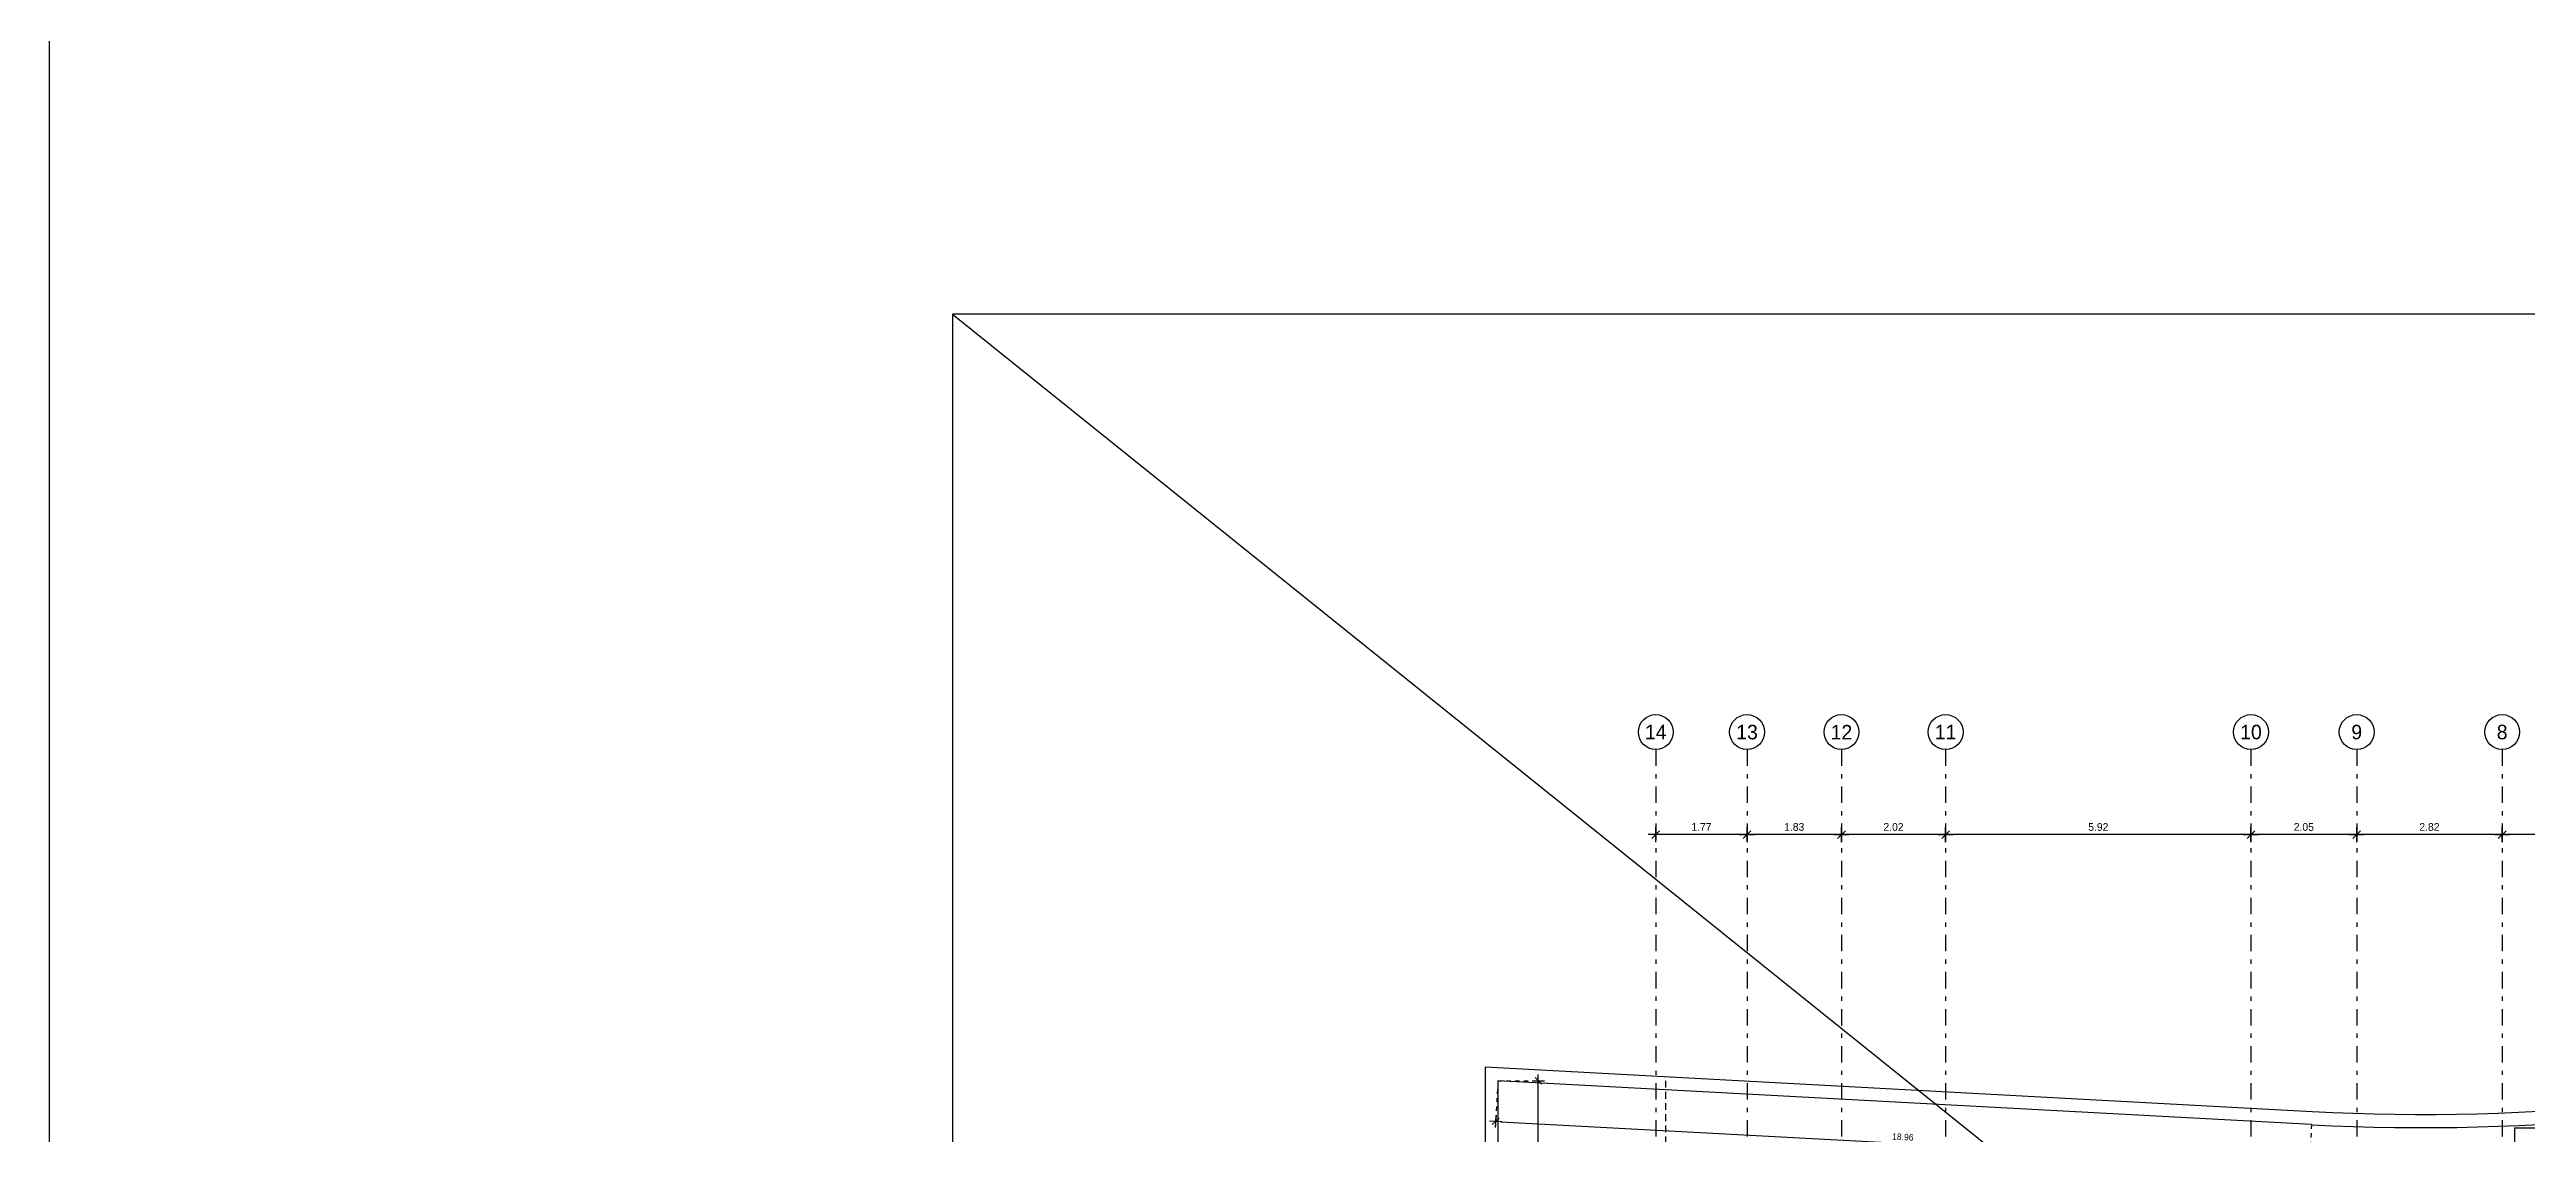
# Model space of a CAD drawing. Extents: x 185 to 567, y -69 to 170.
# Drawn here: x 185.4 to 243.1, y 69.8 to 95 of the extents above; entities that cross this region are included whole.
import ezdxf
from ezdxf.enums import TextEntityAlignment as Align

# ---------------------------------------------------------------- set-up
doc = ezdxf.new("R2010")
doc.units = 0
doc.header["$LTSCALE"] = 0.25
doc.header["$MEASUREMENT"] = 0
doc.header["$PDMODE"] = 35
doc.header["$PDSIZE"] = -1
for name, pattern in [('B4-PLANS$0$DASHDOT', [25.4, 12.7, -6.35, 0, -6.35]), ('B4-PLANS$0$DOT2', [0.125, 0, -0.125]), ('B4-PLANS$0$HIDDEN', [9.525, 6.35, -3.175]), ('DOT2', [0.125, 0, -0.125])]:
    doc.linetypes.add(name, pattern=pattern)
doc.layers.get('0').update_dxf_attribs({"linetype": 'CONTINUOUS'})
doc.layers.get('Defpoints').update_dxf_attribs({"linetype": 'CONTINUOUS'})
for name, color, linetype in [('A-AX', 1, 'B4-PLANS$0$DASHDOT'), ('A-AXM', 4, 'CONTINUOUS'), ('A-EDM', 2, 'CONTINUOUS'), ('A-IDM', 221, 'CONTINUOUS'), ('A-PAV', 3, 'CONTINUOUS'), ('A-VOID', 8, 'B4-PLANS$0$HIDDEN'), ('A-WL', 7, 'CONTINUOUS')]:
    doc.layers.add(name, color=color, linetype=linetype)
doc.styles.add('B4-PLANS$0$ROMANS', font='romans.shx')
doc.styles.add('B4-PLANS$0$XA', font='XARAB.SHX')
doc.styles.add('B4-PLANS$0$XARAB', font='xarab.shx')
doc.styles.add('XARAB', font='xarab.shx')
doc.dimstyles.new('B4-PLANS$0$DIM100', dxfattribs={"dimtxt": 0.15, "dimasz": 0.12, "dimexe": 0.1, "dimexo": 0, "dimgap": 0.05, "dimtad": 1, "dimzin": 3, "dimdsep": 46, "dimtxsty": 'B4-PLANS$0$XARAB', "dimblk": 'B4-PLANS$0$DTICK', "dimcen": 0.09, "dimclrd": 256, "dimclre": 4, "dimclrt": 3, "dimadec": 0, "dimazin": 3, "dimtfac": 1, "dimtix": 1, "dimtmove": 2, "dimatfit": 0, "dimldrblk": 'B4-PLANS$0$DTICK', "dimfxl": 0.15, "dimtolj": 1, "dimtzin": 3, "dimlwd": -3, "dimlwe": -3, "dimarcsym": 0})
doc.dimstyles.new('DIM100', dxfattribs={"dimtxt": 0.15, "dimasz": 0.12, "dimexe": 0.1, "dimexo": 0, "dimgap": 0.05, "dimtad": 1, "dimzin": 3, "dimdsep": 46, "dimtxsty": 'XARAB', "dimblk": 'DTICK', "dimcen": 0.09, "dimclrd": 256, "dimclre": 4, "dimclrt": 3, "dimadec": 0, "dimazin": 3, "dimtfac": 1, "dimtix": 1, "dimtmove": 2, "dimatfit": 0, "dimldrblk": 'DTICK', "dimfxl": 0.15, "dimtolj": 1, "dimtzin": 3, "dimlwd": -3, "dimlwe": -3, "dimarcsym": 0})

# ---------------------------------------------------------------- blocks, each defined once
blk = doc.blocks.new('B4-PLANS$0$ACRU1')
at = {"color": 2}
blk.add_circle((0, 0), 600, dxfattribs=at)
at = {"style": 'B4-PLANS$0$ROMANS'}
blk.add_attdef('A', text='', height=450, dxfattribs=at).set_placement((0, 0), align=Align.MIDDLE)
blk = doc.blocks.new('B4-PLANS$0$DTICK')
for p, q in [((-1.21, 0), (1.21, 0)), ((0, 1.21), (0, -1.21))]:
    blk.add_line(p, q)
at = {"color": 3}
blk.add_line((-0.63, -0.63), (0.63, 0.63), dxfattribs=at)
blk = doc.blocks.new('*D78')
at = {"layer": 'A-EDM', "color": 4, "linetype": 'B4-PLANS$0$DOT2', "lineweight": -3, "transparency": 16777216}
for p, q in [((-4.985, 8.435), (-4.985, 8.535)), ((0.085, 8.435), (0.085, 8.535))]:
    blk.add_line(p, q, dxfattribs=at)
at = {"layer": 'A-EDM', "lineweight": -3, "transparency": 16777216}
blk.add_line((-0.035, 8.435), (-4.865, 8.435), dxfattribs=at)
at = {"layer": 'Defpoints', "color": 0, "transparency": 16777216}
for p in [(-4.985, 8.435), (-4.985, 8.435), (0.085, 8.435)]:
    blk.add_point(p, dxfattribs=at)
at = {"layer": 'A-EDM', "lineweight": -3, "transparency": 16777216, "xscale": 0.12, "yscale": 0.12, "zscale": 0.12, "rotation": 180}
blk.add_blockref('B4-PLANS$0$DTICK', (-4.985, 8.435), dxfattribs=at)
at = {"layer": 'A-EDM', "lineweight": -3, "transparency": 16777216, "xscale": 0.12, "yscale": 0.12, "zscale": 0.12}
blk.add_blockref('B4-PLANS$0$DTICK', (0.085, 8.435), dxfattribs=at)
at = {"layer": 'A-EDM', "color": 3, "transparency": 16777216, "insert": (-2.45, 8.584), "char_height": 0.15, "attachment_point": 5, "style": 'B4-PLANS$0$XARAB'}
blk.add_mtext('\\A1;5.07', dxfattribs=at)
blk = doc.blocks.new('*D79')
at = {"layer": 'A-EDM', "color": 4, "linetype": 'B4-PLANS$0$DOT2', "lineweight": -3, "transparency": 16777216}
for p, q in [((-7.805, 8.435), (-7.805, 8.535)), ((-4.985, 8.435), (-4.985, 8.535))]:
    blk.add_line(p, q, dxfattribs=at)
at = {"layer": 'A-EDM', "lineweight": -3, "transparency": 16777216}
blk.add_line((-5.105, 8.435), (-7.685, 8.435), dxfattribs=at)
at = {"layer": 'Defpoints', "color": 0, "transparency": 16777216}
for p in [(-7.805, 8.435), (-7.805, 8.435), (-4.985, 8.435)]:
    blk.add_point(p, dxfattribs=at)
at = {"layer": 'A-EDM', "lineweight": -3, "transparency": 16777216, "xscale": 0.12, "yscale": 0.12, "zscale": 0.12, "rotation": 180}
blk.add_blockref('B4-PLANS$0$DTICK', (-7.805, 8.435), dxfattribs=at)
at = {"layer": 'A-EDM', "lineweight": -3, "transparency": 16777216, "xscale": 0.12, "yscale": 0.12, "zscale": 0.12}
blk.add_blockref('B4-PLANS$0$DTICK', (-4.985, 8.435), dxfattribs=at)
at = {"layer": 'A-EDM', "color": 3, "transparency": 16777216, "insert": (-6.395, 8.583), "char_height": 0.15, "attachment_point": 5, "style": 'B4-PLANS$0$XARAB'}
blk.add_mtext('\\A1;2.82', dxfattribs=at)
blk = doc.blocks.new('*D80')
at = {"layer": 'A-EDM', "color": 4, "linetype": 'B4-PLANS$0$DOT2', "lineweight": -3, "transparency": 16777216}
for p, q in [((-9.855, 8.435), (-9.855, 8.535)), ((-7.805, 8.435), (-7.805, 8.535))]:
    blk.add_line(p, q, dxfattribs=at)
at = {"layer": 'A-EDM', "lineweight": -3, "transparency": 16777216}
blk.add_line((-7.925, 8.435), (-9.735, 8.435), dxfattribs=at)
at = {"layer": 'Defpoints', "color": 0, "transparency": 16777216}
for p in [(-9.855, 8.435), (-9.855, 8.435), (-7.805, 8.435)]:
    blk.add_point(p, dxfattribs=at)
at = {"layer": 'A-EDM', "lineweight": -3, "transparency": 16777216, "xscale": 0.12, "yscale": 0.12, "zscale": 0.12, "rotation": 180}
blk.add_blockref('B4-PLANS$0$DTICK', (-9.855, 8.435), dxfattribs=at)
at = {"layer": 'A-EDM', "lineweight": -3, "transparency": 16777216, "xscale": 0.12, "yscale": 0.12, "zscale": 0.12}
blk.add_blockref('B4-PLANS$0$DTICK', (-7.805, 8.435), dxfattribs=at)
at = {"layer": 'A-EDM', "color": 3, "transparency": 16777216, "insert": (-8.83, 8.583), "char_height": 0.15, "attachment_point": 5, "style": 'B4-PLANS$0$XARAB'}
blk.add_mtext('\\A1;2.05', dxfattribs=at)
blk = doc.blocks.new('*D81')
at = {"layer": 'A-EDM', "color": 4, "linetype": 'B4-PLANS$0$DOT2', "lineweight": -3, "transparency": 16777216}
for p, q in [((-15.775, 8.435), (-15.775, 8.535)), ((-9.855, 8.435), (-9.855, 8.535))]:
    blk.add_line(p, q, dxfattribs=at)
at = {"layer": 'A-EDM', "lineweight": -3, "transparency": 16777216}
blk.add_line((-9.975, 8.435), (-15.655, 8.435), dxfattribs=at)
at = {"layer": 'Defpoints', "color": 0, "transparency": 16777216}
for p in [(-15.775, 8.435), (-15.775, 8.435), (-9.855, 8.435)]:
    blk.add_point(p, dxfattribs=at)
at = {"layer": 'A-EDM', "lineweight": -3, "transparency": 16777216, "xscale": 0.12, "yscale": 0.12, "zscale": 0.12, "rotation": 180}
blk.add_blockref('B4-PLANS$0$DTICK', (-15.775, 8.435), dxfattribs=at)
at = {"layer": 'A-EDM', "lineweight": -3, "transparency": 16777216, "xscale": 0.12, "yscale": 0.12, "zscale": 0.12}
blk.add_blockref('B4-PLANS$0$DTICK', (-9.855, 8.435), dxfattribs=at)
at = {"layer": 'A-EDM', "color": 3, "transparency": 16777216, "insert": (-12.815, 8.583), "char_height": 0.15, "attachment_point": 5, "style": 'B4-PLANS$0$XARAB'}
blk.add_mtext('\\A1;5.92', dxfattribs=at)
blk = doc.blocks.new('*D82')
at = {"layer": 'A-EDM', "color": 4, "linetype": 'B4-PLANS$0$DOT2', "lineweight": -3, "transparency": 16777216}
for p, q in [((-17.795, 8.435), (-17.795, 8.535)), ((-15.775, 8.435), (-15.775, 8.535))]:
    blk.add_line(p, q, dxfattribs=at)
at = {"layer": 'A-EDM', "lineweight": -3, "transparency": 16777216}
blk.add_line((-15.895, 8.435), (-17.675, 8.435), dxfattribs=at)
at = {"layer": 'Defpoints', "color": 0, "transparency": 16777216}
for p in [(-17.795, 8.435), (-17.795, 8.435), (-15.775, 8.435)]:
    blk.add_point(p, dxfattribs=at)
at = {"layer": 'A-EDM', "lineweight": -3, "transparency": 16777216, "xscale": 0.12, "yscale": 0.12, "zscale": 0.12, "rotation": 180}
blk.add_blockref('B4-PLANS$0$DTICK', (-17.795, 8.435), dxfattribs=at)
at = {"layer": 'A-EDM', "lineweight": -3, "transparency": 16777216, "xscale": 0.12, "yscale": 0.12, "zscale": 0.12}
blk.add_blockref('B4-PLANS$0$DTICK', (-15.775, 8.435), dxfattribs=at)
at = {"layer": 'A-EDM', "color": 3, "transparency": 16777216, "insert": (-16.785, 8.583), "char_height": 0.15, "attachment_point": 5, "style": 'B4-PLANS$0$XARAB'}
blk.add_mtext('\\A1;2.02', dxfattribs=at)
blk = doc.blocks.new('*D83')
at = {"layer": 'A-EDM', "color": 4, "linetype": 'B4-PLANS$0$DOT2', "lineweight": -3, "transparency": 16777216}
for p, q in [((-19.625, 8.435), (-19.625, 8.535)), ((-17.795, 8.435), (-17.795, 8.535))]:
    blk.add_line(p, q, dxfattribs=at)
at = {"layer": 'A-EDM', "lineweight": -3, "transparency": 16777216}
blk.add_line((-17.915, 8.435), (-19.505, 8.435), dxfattribs=at)
at = {"layer": 'Defpoints', "color": 0, "transparency": 16777216}
for p in [(-19.625, 8.435), (-19.625, 8.435), (-17.795, 8.435)]:
    blk.add_point(p, dxfattribs=at)
at = {"layer": 'A-EDM', "lineweight": -3, "transparency": 16777216, "xscale": 0.12, "yscale": 0.12, "zscale": 0.12, "rotation": 180}
blk.add_blockref('B4-PLANS$0$DTICK', (-19.625, 8.435), dxfattribs=at)
at = {"layer": 'A-EDM', "lineweight": -3, "transparency": 16777216, "xscale": 0.12, "yscale": 0.12, "zscale": 0.12}
blk.add_blockref('B4-PLANS$0$DTICK', (-17.795, 8.435), dxfattribs=at)
at = {"layer": 'A-EDM', "color": 3, "transparency": 16777216, "insert": (-18.71, 8.583), "char_height": 0.15, "attachment_point": 5, "style": 'B4-PLANS$0$XARAB'}
blk.add_mtext('\\A1;1.83', dxfattribs=at)
blk = doc.blocks.new('*D84')
at = {"layer": 'A-EDM', "color": 4, "linetype": 'B4-PLANS$0$DOT2', "lineweight": -3, "transparency": 16777216}
for p, q in [((-21.395, 8.435), (-21.395, 8.535)), ((-19.625, 8.435), (-19.625, 8.535))]:
    blk.add_line(p, q, dxfattribs=at)
at = {"layer": 'A-EDM', "lineweight": -3, "transparency": 16777216}
blk.add_line((-19.745, 8.435), (-21.275, 8.435), dxfattribs=at)
at = {"layer": 'Defpoints', "color": 0, "transparency": 16777216}
for p in [(-21.395, 8.435), (-21.395, 8.435), (-19.625, 8.435)]:
    blk.add_point(p, dxfattribs=at)
at = {"layer": 'A-EDM', "lineweight": -3, "transparency": 16777216, "xscale": 0.12, "yscale": 0.12, "zscale": 0.12, "rotation": 180}
blk.add_blockref('B4-PLANS$0$DTICK', (-21.395, 8.435), dxfattribs=at)
at = {"layer": 'A-EDM', "lineweight": -3, "transparency": 16777216, "xscale": 0.12, "yscale": 0.12, "zscale": 0.12}
blk.add_blockref('B4-PLANS$0$DTICK', (-19.625, 8.435), dxfattribs=at)
at = {"layer": 'A-EDM', "color": 3, "transparency": 16777216, "insert": (-20.51, 8.584), "char_height": 0.15, "attachment_point": 5, "style": 'B4-PLANS$0$XARAB'}
blk.add_mtext('\\A1;1.77', dxfattribs=at)
blk = doc.blocks.new('DTICK')
for p, q in [((-1.21, 0), (1.21, 0)), ((0, 1.21), (0, -1.21))]:
    blk.add_line(p, q)
at = {"color": 3}
blk.add_line((-0.63, -0.63), (0.63, 0.63), dxfattribs=at)
blk = doc.blocks.new('*D158')
at = {"layer": 'A-IDM', "color": 4, "linetype": 'DOT2', "lineweight": -3, "ltscale": 2, "transparency": 16777216}
for p, q in [((219.125, 70.998), (220.165, 70.998)), ((219.125, 50.177), (220.165, 50.177))]:
    blk.add_line(p, q, dxfattribs=at)
at = {"layer": 'A-IDM', "linetype": 'ByBlock', "lineweight": -3, "ltscale": 2, "transparency": 16777216}
blk.add_line((220.065, 50.297), (220.065, 70.878), dxfattribs=at)
at = {"layer": 'Defpoints', "color": 0, "linetype": 'ByBlock', "ltscale": 2, "transparency": 16777216}
for p in [(219.125, 70.998), (220.065, 70.998), (219.125, 50.177)]:
    blk.add_point(p, dxfattribs=at)
at = {"layer": 'A-IDM', "linetype": 'ByBlock', "lineweight": -3, "ltscale": 2, "transparency": 16777216, "xscale": 0.12, "yscale": 0.12, "zscale": 0.12}
for p, rotation in [((220.065, 70.998), 90), ((220.065, 50.177), 270)]:
    blk.add_blockref('DTICK', p, dxfattribs=dict(at, rotation=rotation))
at = {"layer": 'A-IDM', "color": 3, "linetype": 'ByBlock', "ltscale": 2, "transparency": 16777216, "insert": (219.917, 60.588), "char_height": 0.15, "attachment_point": 5, "rotation": 90, "style": 'XARAB'}
blk.add_mtext('\\A1;20.82', dxfattribs=at)
blk = doc.blocks.new('*D159')
at = {"layer": 'A-IDM', "color": 4, "linetype": 'DOT2', "lineweight": -3, "transparency": 16777216}
for p, q in [((219.125, 70.998), (219.069, 69.955)), ((238.054, 69.979), (237.997, 68.936))]:
    blk.add_line(p, q, dxfattribs=at)
at = {"layer": 'A-IDM', "linetype": 'ByBlock', "lineweight": -3, "transparency": 16777216}
blk.add_line((219.194, 70.048), (237.883, 69.043), dxfattribs=at)
at = {"layer": 'Defpoints', "color": 0, "linetype": 'ByBlock', "transparency": 16777216}
for p in [(219.125, 70.998), (238.054, 69.979), (238.003, 69.036)]:
    blk.add_point(p, dxfattribs=at)
at = {"layer": 'A-IDM', "linetype": 'ByBlock', "lineweight": -3, "transparency": 16777216, "xscale": 0.12, "yscale": 0.12, "zscale": 0.12}
for p, rotation in [((219.074, 70.055), 176.9192209224528), ((238.003, 69.036), 356.9192209224528)]:
    blk.add_blockref('DTICK', p, dxfattribs=dict(at, rotation=rotation))
at = {"layer": 'A-IDM', "color": 3, "linetype": 'ByBlock', "transparency": 16777216, "insert": (228.546, 69.694), "char_height": 0.15, "attachment_point": 5, "rotation": 356.91922, "style": 'XARAB'}
blk.add_mtext('\\A1;18.96', dxfattribs=at)
blk = doc.blocks.new('B4-PLANS$0$AXES-B2')
at = {"layer": 'A-AX', "ltscale": 0.1}
for p, q in [((-21.395, 10.085), (-21.395, -26.235)), ((-19.625, 10.085), (-19.625, -26.235)), ((-17.795, 10.085), (-17.795, -26.235)), ((-15.775, 10.085), (-15.775, -26.235)), ((-9.855, 10.085), (-9.855, -26.235)), ((-7.805, 10.085), (-7.805, -26.235)), ((-4.985, 10.085), (-4.985, -26.235))]:
    blk.add_line(p, q, dxfattribs=at)
at = {"layer": 'A-AXM'}
ref = blk.add_blockref('B4-PLANS$0$ACRU1', (-21.395, 10.422), dxfattribs=dict(at, xscale=0.000562499917577972, yscale=0.000562499917577972, zscale=0.000562499917577972, rotation=179.9999822130464))
ref.add_attrib('A', '14', dxfattribs={"layer": '0', "height": 0.2812, "rotation": 360, "style": 'B4-PLANS$0$XA', "flags": 12}).set_placement((-21.395, 10.422), align=Align.MIDDLE)
ref = blk.add_blockref('B4-PLANS$0$ACRU1', (-19.625, 10.422), dxfattribs=dict(at, xscale=0.0005624999175779698, yscale=0.0005624999175779698, zscale=0.0005624999175779698, rotation=179.9999822130464))
ref.add_attrib('A', '13', dxfattribs={"layer": '0', "height": 0.2812, "rotation": 360, "style": 'B4-PLANS$0$XA', "flags": 12}).set_placement((-19.625, 10.422), align=Align.MIDDLE)
ref = blk.add_blockref('B4-PLANS$0$ACRU1', (-17.795, 10.422), dxfattribs=dict(at, xscale=0.000562499917577972, yscale=0.000562499917577972, zscale=0.000562499917577972, rotation=179.9999822130464))
ref.add_attrib('A', '12', dxfattribs={"layer": '0', "height": 0.2812, "rotation": 360, "style": 'B4-PLANS$0$XA', "flags": 12}).set_placement((-17.795, 10.422), align=Align.MIDDLE)
ref = blk.add_blockref('B4-PLANS$0$ACRU1', (-15.775, 10.422), dxfattribs=dict(at, xscale=0.000562499917577972, yscale=0.000562499917577972, zscale=0.000562499917577972, rotation=179.9999822130464))
ref.add_attrib('A', '11', dxfattribs={"layer": '0', "height": 0.2812, "rotation": 360, "style": 'B4-PLANS$0$XA', "flags": 12}).set_placement((-15.775, 10.422), align=Align.MIDDLE)
ref = blk.add_blockref('B4-PLANS$0$ACRU1', (-9.855, 10.422), dxfattribs=dict(at, xscale=0.000562499917577972, yscale=0.000562499917577972, zscale=0.000562499917577972, rotation=179.9999822130464))
ref.add_attrib('A', '10', dxfattribs={"layer": '0', "height": 0.2812, "rotation": 360, "style": 'B4-PLANS$0$XA', "flags": 12}).set_placement((-9.855, 10.422), align=Align.MIDDLE)
ref = blk.add_blockref('B4-PLANS$0$ACRU1', (-7.805, 10.422), dxfattribs=dict(at, xscale=0.000562499917577972, yscale=0.000562499917577972, zscale=0.000562499917577972, rotation=179.9999822130464))
ref.add_attrib('A', '9', dxfattribs={"layer": '0', "height": 0.281, "rotation": 360, "style": 'B4-PLANS$0$XA', "flags": 12}).set_placement((-7.805, 10.422), align=Align.MIDDLE)
ref = blk.add_blockref('B4-PLANS$0$ACRU1', (-4.985, 10.422), dxfattribs=dict(at, xscale=0.000562499917577972, yscale=0.000562499917577972, zscale=0.000562499917577972, rotation=179.9999822130464))
ref.add_attrib('A', '8', dxfattribs={"layer": '0', "height": 0.281, "rotation": 360, "style": 'B4-PLANS$0$XA', "flags": 12}).set_placement((-4.985, 10.422), align=Align.MIDDLE)
at = {"layer": 'A-EDM'}
for base, p1, p2, picture, middle in [((-21.395, 8.435), (-19.625, 8.435), (-21.395, 8.435), '*D84', (-20.51, 8.584)), ((-19.625, 8.435), (-17.795, 8.435), (-19.625, 8.435), '*D83', (-18.71, 8.583)), ((-17.795, 8.435), (-15.775, 8.435), (-17.795, 8.435), '*D82', (-16.785, 8.583)), ((-15.775, 8.435), (-9.855, 8.435), (-15.775, 8.435), '*D81', (-12.815, 8.583)), ((-9.855, 8.435), (-7.805, 8.435), (-9.855, 8.435), '*D80', (-8.83, 8.583)), ((-7.805, 8.435), (-4.985, 8.435), (-7.805, 8.435), '*D79', (-6.395, 8.583)), ((-4.985, 8.435), (0.085, 8.435), (-4.985, 8.435), '*D78', (-2.45, 8.584))]:
    dim = blk.add_linear_dim(base=base, p1=p1, p2=p2, angle=0, dimstyle='B4-PLANS$0$DIM100', override={"dimfxl": 0.15}, dxfattribs=at)
    dim.commit()
    dim.dimension.update_dxf_attribs({"geometry": picture, "text_midpoint": middle})

msp = doc.modelspace()

# ---------------------------------------------------------------- linework, layer by layer
at = {"layer": 'A-PAV'}
for q in [(248.501, 69.909), (242.777, 67.541)]:
    msp.add_line((242.777, 69.909), q, dxfattribs=at)
at = {"layer": 'A-VOID', "ltscale": 0.1}
msp.add_lwpolyline([(223.025, 70.998), (223.025, 56.433, 0.049392), (223.072, 55.956, 0.069473), (223.294, 55.322, 0.069473)], format="xyb", dxfattribs=at)
at = {"layer": 'A-WL', "linetype": 'ByBlock'}
msp.add_line((206.433, 88.822), (289.261, 22.338), dxfattribs=at)
at = {"layer": 'A-WL'}
for p, q in [((238.054, 69.979), (219.125, 70.998)), ((219.125, 70.998), (219.125, 50.177))]:
    msp.add_line(p, q, dxfattribs=at)
at = {"layer": 'A-WL', "linetype": 'ByBlock'}
msp.add_lwpolyline([(185.428, 169.995), (566.523, 169.995), (566.523, -69.274), (185.428, -69.274)], close=True, dxfattribs=at)
at = {"layer": 'A-WL'}
msp.add_lwpolyline([(262.706, 40.577, 0.64529), (275.636, 69.17), (267.499, 78.421, -0.002709), (267.066, 78.133, -0.160497), (238.07, 70.279), (218.825, 71.315), (218.825, 50.177, 0.414214), (228.425, 40.577)], format="xyb", close=True, dxfattribs=at)
msp.add_arc((240.649, 118.209), 48.3, 266.91922, 303.3914, dxfattribs=at)
at = {"layer": 'Defpoints'}
msp.add_lwpolyline([(289.261, 88.822), (206.433, 88.822), (206.433, 22.338), (289.261, 22.338)], close=True, dxfattribs=at)
msp.add_lwpolyline([(289.261, 88.822), (206.433, 88.822), (206.433, 22.338), (289.261, 22.338)], close=True, dxfattribs=at)

# ---------------------------------------------------------------- block references
at = {"layer": 'A-AX', "xscale": 1.2, "yscale": 1.2, "zscale": 1.2}
msp.add_blockref('B4-PLANS$0$AXES-B2', (248.471, 66.599), dxfattribs=at)

# ---------------------------------------------------------------- dimensions: what is measured, and where the dimension line sits
at = {"layer": 'A-IDM', "linetype": 'ByBlock'}
dim = msp.add_aligned_dim(p1=(219.125, 70.998), p2=(238.054, 69.979), distance=-0.944, dimstyle='DIM100', dxfattribs=at)
dim.commit()
dim.dimension.update_dxf_attribs({"geometry": '*D159', "text_midpoint": (228.546, 69.694)})
at = {"layer": 'A-IDM', "linetype": 'ByBlock', "ltscale": 2}
dim = msp.add_linear_dim(base=(220.065, 70.998), p1=(219.125, 50.177), p2=(219.125, 70.998), angle=90, dimstyle='DIM100', dxfattribs=at)
dim.commit()
dim.dimension.update_dxf_attribs({"geometry": '*D158', "text_midpoint": (219.917, 60.588)})

doc.saveas('drawing.dxf')
